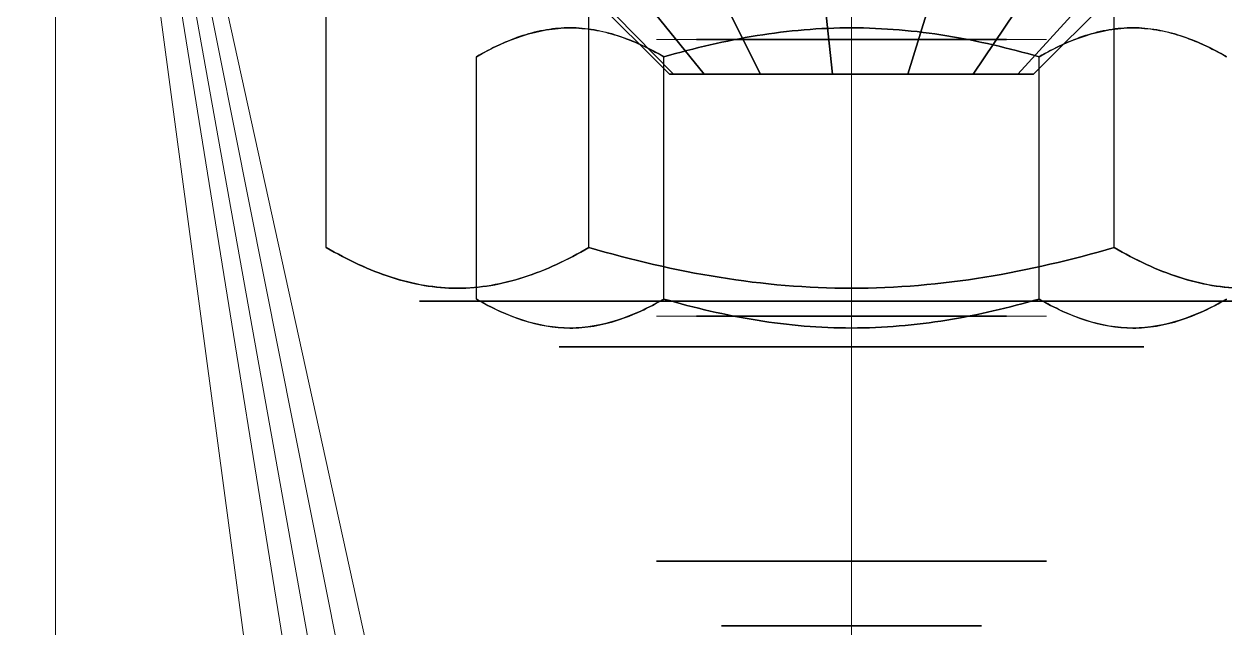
# Model space of a CAD drawing. Header units: millimetres. Extents: x -143 to 264, y -114 to 61.
# Drawn here: x 236.25 to 254.73, y -55.86 to -46.56 of the extents above; entities that cross this region are included whole.
import ezdxf
from ezdxf.lldxf.tags import DXFTag

# ---------------------------------------------------------------- set-up
doc = ezdxf.new("R2010")
doc.units = ezdxf.units.MM
for name, color, linetype, true_color in [('1', 7, 'Continuous', 0xffffff), ('3', 7, 'Continuous', 0xffffff), ('4', 7, 'Continuous', 0xffffff)]:
    doc.layers.add(name, color=color, linetype=linetype, true_color=true_color)
tags = doc.linetypes.add('DASHED', pattern=[25.72, 12.86, -12.86]).pattern_tags.tags
tags[6:7] = [DXFTag(74, 4), DXFTag(75, 0), DXFTag(340, '0'), DXFTag(46, 0.0), DXFTag(50, 0.0), DXFTag(44, 0.0), DXFTag(45, 0.0)]
tags[4:5] = [DXFTag(74, 4), DXFTag(75, 0), DXFTag(340, '0'), DXFTag(46, 0.0), DXFTag(50, 0.0), DXFTag(44, 0.0), DXFTag(45, 0.0)]
tags = doc.linetypes.add('PHANTOM', pattern=[50.5, 18, -6.5, 6.5, -6.5, 6.5, -6.5]).pattern_tags.tags
tags[14:15] = [DXFTag(74, 4), DXFTag(75, 0), DXFTag(340, '0'), DXFTag(46, 0.0), DXFTag(50, 0.0), DXFTag(44, 0.0), DXFTag(45, 0.0)]
tags[12:13] = [DXFTag(74, 4), DXFTag(75, 0), DXFTag(340, '0'), DXFTag(46, 0.0), DXFTag(50, 0.0), DXFTag(44, 0.0), DXFTag(45, 0.0)]
tags[10:11] = [DXFTag(74, 4), DXFTag(75, 0), DXFTag(340, '0'), DXFTag(46, 0.0), DXFTag(50, 0.0), DXFTag(44, 0.0), DXFTag(45, 0.0)]
tags[8:9] = [DXFTag(74, 4), DXFTag(75, 0), DXFTag(340, '0'), DXFTag(46, 0.0), DXFTag(50, 0.0), DXFTag(44, 0.0), DXFTag(45, 0.0)]
tags[6:7] = [DXFTag(74, 4), DXFTag(75, 0), DXFTag(340, '0'), DXFTag(46, 0.0), DXFTag(50, 0.0), DXFTag(44, 0.0), DXFTag(45, 0.0)]
tags[4:5] = [DXFTag(74, 4), DXFTag(75, 0), DXFTag(340, '0'), DXFTag(46, 0.0), DXFTag(50, 0.0), DXFTag(44, 0.0), DXFTag(45, 0.0)]

# ---------------------------------------------------------------- blocks, each defined once
blk = doc.blocks.new('UG_SURFACE_001')
at = {"layer": '1', "color": 60, "linetype": 'Continuous', "lineweight": 18}
for points in [[(127.261326, 14.486304), (126.227453, 14.377641), (97.000003, 79.999998), (137.75, 79.999998)], [(137.75, 79.999998), (128.250003, 14.165063), (127.261326, 14.486304)], [(129.022539, 13.469463), (128.250003, 14.165063), (137.75, 79.999998)], [(137.75, 79.999998), (137.75, 7.75), (129.445374, 12.51978), (129.022539, 13.469463)], [(137.75, 79.999998), (150.145903, 17.706338), (147.98522, 16.458869)], [(137.75, 7.75), (137.75, 79.999998), (146.518722, 14.44042), (145.999998, 12)], [(152.62717, 17.967131), (150.145903, 17.706338), (137.75, 79.999998), (161.500007, 79.999998)], [(147.98522, 16.458869), (146.518722, 14.44042), (137.75, 79.999998)], [(161.500007, 79.999998), (155.000001, 17.196152), (152.62717, 17.967131)], [(161.500007, 79.999998), (156.854108, 15.526712), (155.000001, 17.196152)], [(165.000007, 69.499999, 12), (82.000002, 69.499999, 12), (126.227453, 14.377641, 12), (127.261326, 14.486304, 12)], [(165.000007, 69.499999, 12), (127.261326, 14.486304, 12), (128.250003, 14.165063, 12), (147.98522, 16.458869, 12)], [(147.98522, 16.458869, 12), (150.145903, 17.706338, 12), (165.000007, 69.499999, 12)], [(165.000007, 69.499999, 12), (150.145903, 17.706338, 12), (152.62717, 17.967131, 12)], [(152.62717, 17.967131, 12), (155.000001, 17.196152, 12), (165.000007, 69.499999, 12)], [(155.000001, 17.196152, 12), (156.854108, 15.526712, 12), (165.000007, 69.499999, 12)]]:
    blk.add_3dface(points, dxfattribs=at)
blk = doc.blocks.new('stoika_4_BODY')
at = {"layer": '1', "color": 60, "linetype": 'Continuous', "lineweight": 18}
blk.add_blockref('UG_SURFACE_001', (0, 0), dxfattribs=at)
blk = doc.blocks.new('UG_SURFACE_005')
at = {"layer": '1', "color": 252, "linetype": 'Continuous', "lineweight": 18}
for points in [[(82.000002, 159.999996, 13), (82.000002, 90.499997, 13), (146.518722, 145.559579, 13), (145.999998, 148.000002, 13)], [(147.98522, 143.541127, 13), (146.518722, 145.559579, 13), (82.000002, 90.499997, 13)], [(165.000007, 90.499997, 13), (156.854108, 144.473284, 13), (155.000001, 142.803848, 13)], [(123.25, 79.999998), (123.25, 143.749997), (147.833467, 143.749997), (147.98522, 143.541127)], [(155.000001, 142.803848), (156.050801, 143.749997), (161.500007, 143.749997), (161.500007, 79.999998)], [(150.145903, 142.293662, 13), (147.98522, 143.541127, 13), (82.000002, 90.499997, 13), (165.000007, 90.499997, 13)], [(147.98522, 143.541127), (150.145903, 142.293662), (123.25, 79.999998)], [(155.000001, 142.803848, 13), (152.62717, 142.032862, 13), (165.000007, 90.499997, 13)], [(161.500007, 79.999998), (152.62717, 142.032862), (155.000001, 142.803848)], [(150.145903, 142.293662), (152.62717, 142.032862), (161.500007, 79.999998), (123.25, 79.999998)], [(165.000007, 90.499997, 13), (152.62717, 142.032862, 13), (150.145903, 142.293662, 13)]]:
    blk.add_3dface(points, dxfattribs=at)
blk = doc.blocks.new('stoika_5_MODEL')
at = {"layer": '1', "color": 252, "linetype": 'Continuous', "lineweight": 18}
blk.add_blockref('UG_SURFACE_005', (0, 0), dxfattribs=at)
blk = doc.blocks.new('UG_SURFACE_007')
at = {"layer": '1', "color": 60, "linetype": 'Continuous', "lineweight": 18}
for points in [[(27.249999, 79.999998, 9.5), (27.249999, 143.749997, 9.5), (17.050808, 143.749997, 9.5), (16.000001, 142.803848, 9.5)], [(16.000001, 142.803848), (17.050808, 143.749997), (27.249999, 143.749997), (27.249999, 79.999998)], [(68.000004, 143.749997, 9.5), (27.249999, 143.749997, 9.5), (27.249999, 79.999998, 9.5), (68.000004, 79.999998, 9.5)], [(27.249999, 143.749997), (68.000004, 143.749997), (68.000004, 79.999998), (27.249999, 79.999998)], [(8.985217, 143.541127), (11.145898, 142.293662), (0, 79.999998)], [(3.5, 79.999998, 9.5), (11.145898, 142.293662, 9.5), (8.985217, 143.541127, 9.5)], [(27.249999, 79.999998, 9.5), (16.000001, 142.803848, 9.5), (13.627171, 142.032862, 9.5)], [(13.627171, 142.032862), (16.000001, 142.803848), (27.249999, 79.999998)], [(27.249999, 79.999998), (0, 79.999998), (11.145898, 142.293662), (13.627171, 142.032862)], [(13.627171, 142.032862, 9.5), (11.145898, 142.293662, 9.5), (3.5, 79.999998, 9.5), (27.249999, 79.999998, 9.5)]]:
    blk.add_3dface(points, dxfattribs=at)
blk = doc.blocks.new('plohadka_pod_stoiku_4')
at = {"layer": '1', "color": 60, "linetype": 'Continuous', "lineweight": 18}
blk.add_blockref('UG_SURFACE_007', (0, 0), dxfattribs=at)
blk = doc.blocks.new('UG_SURFACE_008')
at = {"layer": '1', "color": 60, "linetype": 'Continuous', "lineweight": 18}
for points in [[(147.98522, 143.541127, 14.5), (147.833467, 143.749997, 14.5), (123.25, 143.749997, 14.5), (123.25, 79.999998, 14.5)], [(123.25, 79.999998), (123.25, 143.749997), (147.833467, 143.749997), (147.98522, 143.541127)], [(165.000007, 79.999998, 14.5), (165.000007, 143.749997, 14.5), (156.050801, 143.749997, 14.5), (155.000001, 142.803848, 14.5)], [(155.000001, 142.803848), (156.050801, 143.749997), (161.500007, 143.749997), (161.500007, 79.999998)], [(150.145903, 142.293662, 14.5), (147.98522, 143.541127, 14.5), (123.25, 79.999998, 14.5)], [(123.25, 79.999998), (147.98522, 143.541127), (150.145903, 142.293662)], [(155.000001, 142.803848, 14.5), (152.62717, 142.032862, 14.5), (165.000007, 79.999998, 14.5)], [(161.500007, 79.999998), (152.62717, 142.032862), (155.000001, 142.803848)], [(123.25, 79.999998, 14.5), (165.000007, 79.999998, 14.5), (152.62717, 142.032862, 14.5), (150.145903, 142.293662, 14.5)], [(150.145903, 142.293662), (152.62717, 142.032862), (161.500007, 79.999998), (123.25, 79.999998)]]:
    blk.add_3dface(points, dxfattribs=at)
blk = doc.blocks.new('plohadka_pod_stoiku_5')
at = {"layer": '1', "color": 60, "linetype": 'Continuous', "lineweight": 18}
blk.add_blockref('UG_SURFACE_008', (0, 0), dxfattribs=at)
blk = doc.blocks.new('UG_SURFACE_016')
at = {"layer": '1', "color": 30, "linetype": 'Continuous', "lineweight": 25}
for points in [[(-0.418114, 3.978088, 1.2), (-2, 3.464102, 1.2), (-1.236068, 3.804226, 38.800001)], [(-2, 3.464102, 1.2), (-0.418114, 3.978088, 1.2), (-0.29268, 2.784661), (-1.4, 2.424871)], [(-1.236068, 3.804226, 38.800001), (-0.408977, 3.891157, 38.800001), (-0.418114, 3.978088, 1.2)], [(-0.408977, 3.891157, 38.800001), (-1.236068, 3.804226, 38.800001), (-0.865248, 2.662958, 39.999999)], [(-0.865248, 2.662958, 39.999999), (0.29268, 2.784661, 39.999999), (0.418114, 3.978088, 38.800001), (-0.408977, 3.891157, 38.800001)], [(1.236068, 3.804226, 1.2), (-0.418114, 3.978088, 1.2), (0.418114, 3.978088, 38.800001)], [(-0.418114, 3.978088, 1.2), (-0.408977, 3.891157, 38.800001), (0.418114, 3.978088, 38.800001)], [(-0.418114, 3.978088, 1.2), (1.236068, 3.804226, 1.2), (0.865248, 2.662958), (-0.29268, 2.784661)], [(1.209057, 3.721095, 38.800001), (0.418114, 3.978088, 38.800001), (0.29268, 2.784661, 39.999999)], [(0.418114, 3.978088, 38.800001), (1.209057, 3.721095, 38.800001), (1.236068, 3.804226, 1.2)], [(-2, 3.464102, 1.2), (-1.956295, 3.388403, 38.800001), (-1.236068, 3.804226, 38.800001)], [(-0.865248, 2.662958, 39.999999), (-1.236068, 3.804226, 38.800001), (-1.956295, 3.388403, 38.800001)], [(0.29268, 2.784661, 39.999999), (1.4, 2.424871, 39.999999), (2, 3.464102, 38.800001), (1.209057, 3.721095, 38.800001)], [(1.236068, 3.804226, 1.2), (2.676522, 2.972579, 1.2), (1.873566, 2.080806), (0.865248, 2.662958)], [(1.236068, 3.804226, 1.2), (1.209057, 3.721095, 38.800001), (2, 3.464102, 38.800001)], [(2.676522, 2.972579, 1.2), (1.236068, 3.804226, 1.2), (2, 3.464102, 38.800001)], [(-2, 3.464102, 1.2), (-3.236068, 2.351141, 1.2), (-2.676522, 2.972579, 38.800001)], [(-3.236068, 2.351141, 1.2), (-2, 3.464102, 1.2), (-1.4, 2.424871), (-2.265248, 1.645799)], [(-2.676522, 2.972579, 38.800001), (-1.956295, 3.388403, 38.800001), (-2, 3.464102, 1.2)], [(-1.956295, 3.388403, 38.800001), (-2.676522, 2.972579, 38.800001), (-1.873566, 2.080806, 39.999999), (-0.865248, 2.662958, 39.999999)], [(2.618034, 2.907621, 38.800001), (2, 3.464102, 38.800001), (1.4, 2.424871, 39.999999)], [(2, 3.464102, 38.800001), (2.618034, 2.907621, 38.800001), (2.676522, 2.972579, 1.2)], [(-3.236068, 2.351141, 1.2), (-3.165352, 2.299763, 38.800001), (-2.676522, 2.972579, 38.800001)], [(-2.557927, 1.138863, 39.999999), (-1.873566, 2.080806, 39.999999), (-2.676522, 2.972579, 38.800001), (-3.165352, 2.299763, 38.800001)], [(2.676522, 2.972579, 1.2), (3.654182, 1.626947, 1.2), (2.557927, 1.138863), (1.873566, 2.080806)], [(2.676522, 2.972579, 1.2), (2.618034, 2.907621, 38.800001), (3.236068, 2.351141, 38.800001)], [(3.654182, 1.626947, 1.2), (2.676522, 2.972579, 1.2), (3.236068, 2.351141, 38.800001)], [(-1.4, 2.424871), (-0.29268, 2.784661), (0.865248, 2.662958), (0, 0)], [(1.4, 2.424871, 39.999999), (0.29268, 2.784661, 39.999999), (-0.865248, 2.662958, 39.999999), (0, 0, 39.999999)], [(1.4, 2.424871, 39.999999), (2.265248, 1.645799, 39.999999), (3.236068, 2.351141, 38.800001), (2.618034, 2.907621, 38.800001)], [(-0.865248, 2.662958, 39.999999), (-1.873566, 2.080806, 39.999999), (-2.557927, 1.138863, 39.999999), (0, 0, 39.999999)], [(0.865248, 2.662958), (1.873566, 2.080806), (2.557927, 1.138863), (0, 0)], [(0, 0), (-2.738813, 0.582153), (-2.265248, 1.645799), (-1.4, 2.424871)], [(0, 0, 39.999999), (2.738813, 0.582153, 39.999999), (2.265248, 1.645799, 39.999999), (1.4, 2.424871, 39.999999)], [(-3.236068, 2.351141, 1.2), (-3.91259, 0.831647, 1.2), (-3.654182, 1.626947, 38.800001)], [(-3.91259, 0.831647, 1.2), (-3.236068, 2.351141, 1.2), (-2.265248, 1.645799), (-2.738813, 0.582153)], [(-3.654182, 1.626947, 38.800001), (-3.165352, 2.299763, 38.800001), (-3.236068, 2.351141, 1.2)], [(-3.165352, 2.299763, 38.800001), (-3.654182, 1.626947, 38.800001), (-2.557927, 1.138863, 39.999999)], [(3.574329, 1.591394, 38.800001), (3.236068, 2.351141, 38.800001), (2.265248, 1.645799, 39.999999), (2.738813, 0.582153, 39.999999)], [(3.236068, 2.351141, 38.800001), (3.574329, 1.591394, 38.800001), (3.654182, 1.626947, 1.2)], [(-3.91259, 0.831647, 1.2), (-3.827091, 0.813473, 38.800001), (-3.654182, 1.626947, 38.800001)], [(-2.557927, 1.138863, 39.999999), (-3.654182, 1.626947, 38.800001), (-3.827091, 0.813473, 38.800001)], [(3.654182, 1.626947, 1.2), (4, 0, 1.2), (2.8, 0), (2.557927, 1.138863)], [(2.738813, 0.582153, 39.999999), (3.91259, 0.831647, 38.800001), (3.574329, 1.591394, 38.800001)], [(3.654182, 1.626947, 1.2), (3.574329, 1.591394, 38.800001), (3.91259, 0.831647, 38.800001)], [(4, 0, 1.2), (3.654182, 1.626947, 1.2), (3.91259, 0.831647, 38.800001)], [(-3.827091, 0.813473, 38.800001), (-4, 0, 38.800001), (-2.8, 0, 39.999999), (-2.557927, 1.138863, 39.999999)], [(-2.557927, 1.138863, 39.999999), (-2.8, 0, 39.999999), (-2.557927, -1.138863, 39.999999), (0, 0, 39.999999)], [(2.557927, 1.138863), (2.8, 0), (2.557927, -1.138863), (0, 0)], [(-3.91259, 0.831647, 1.2), (-4, 0, 1.2), (-4, 0, 38.800001)], [(-4, 0, 38.800001), (-3.827091, 0.813473, 38.800001), (-3.91259, 0.831647, 1.2)], [(-4, 0, 1.2), (-3.91259, 0.831647, 1.2), (-2.738813, 0.582153), (-2.8, 0)], [(4, 0, 38.800001), (3.91259, 0.831647, 38.800001), (2.738813, 0.582153, 39.999999), (2.8, 0, 39.999999)], [(3.91259, 0.831647, 38.800001), (4, 0, 38.800001), (4, 0, 1.2)], [(-2.738813, -0.582153), (-2.8, 0), (-2.738813, 0.582153), (0, 0)], [(2.738813, -0.582153, 39.999999), (2.8, 0, 39.999999), (2.738813, 0.582153, 39.999999), (0, 0, 39.999999)], [(-2.8, 0, 39.999999), (-4, 0, 38.800001), (-3.827091, -0.813473, 38.800001)], [(-3.91259, -0.831647, 1.2), (-3.827091, -0.813473, 38.800001), (-4, 0, 38.800001)], [(-4, 0, 38.800001), (-4, 0, 1.2), (-3.91259, -0.831647, 1.2)], [(-2.8, 0), (-2.738813, -0.582153), (-3.91259, -0.831647, 1.2), (-4, 0, 1.2)], [(-3.827091, -0.813473, 38.800001), (-3.654182, -1.626947, 38.800001), (-2.557927, -1.138863, 39.999999), (-2.8, 0, 39.999999)], [(-1.4, -2.424871), (-2.265248, -1.645799), (-2.738813, -0.582153), (0, 0)], [(-2.557927, -1.138863, 39.999999), (-1.873566, -2.080806, 39.999999), (-0.865248, -2.662958, 39.999999), (0, 0, 39.999999)], [(0.865248, -2.662958), (-0.29268, -2.784661), (-1.4, -2.424871), (0, 0)], [(-0.865248, -2.662958, 39.999999), (0.29268, -2.784661, 39.999999), (1.4, -2.424871, 39.999999), (0, 0, 39.999999)], [(1.4, -2.424871, 39.999999), (2.265248, -1.645799, 39.999999), (2.738813, -0.582153, 39.999999), (0, 0, 39.999999)], [(2.557927, -1.138863), (1.873566, -2.080806), (0.865248, -2.662958), (0, 0)], [(4, 0, 1.2), (3.654182, -1.626947, 1.2), (2.557927, -1.138863), (2.8, 0)], [(2.8, 0, 39.999999), (2.738813, -0.582153, 39.999999), (3.91259, -0.831647, 38.800001), (4, 0, 38.800001)], [(3.91259, -0.831647, 38.800001), (3.654182, -1.626947, 1.2), (4, 0, 1.2)], [(4, 0, 1.2), (4, 0, 38.800001), (3.91259, -0.831647, 38.800001)], [(-3.236068, -2.351141, 1.2), (-3.91259, -0.831647, 1.2), (-2.738813, -0.582153), (-2.265248, -1.645799)], [(3.574329, -1.591394, 38.800001), (3.91259, -0.831647, 38.800001), (2.738813, -0.582153, 39.999999), (2.265248, -1.645799, 39.999999)], [(-3.654182, -1.626947, 38.800001), (-3.827091, -0.813473, 38.800001), (-3.91259, -0.831647, 1.2)], [(-3.654182, -1.626947, 38.800001), (-3.91259, -0.831647, 1.2), (-3.236068, -2.351141, 1.2)], [(3.91259, -0.831647, 38.800001), (3.574329, -1.591394, 38.800001), (3.654182, -1.626947, 1.2)], [(-2.557927, -1.138863, 39.999999), (-3.654182, -1.626947, 38.800001), (-3.165352, -2.299763, 38.800001)], [(-3.165352, -2.299763, 38.800001), (-2.676522, -2.972579, 38.800001), (-1.873566, -2.080806, 39.999999), (-2.557927, -1.138863, 39.999999)], [(3.654182, -1.626947, 1.2), (2.676522, -2.972579, 1.2), (1.873566, -2.080806), (2.557927, -1.138863)], [(-3.236068, -2.351141, 1.2), (-3.165352, -2.299763, 38.800001), (-3.654182, -1.626947, 38.800001)], [(-2, -3.464102, 1.2), (-3.236068, -2.351141, 1.2), (-2.265248, -1.645799), (-1.4, -2.424871)], [(2.618034, -2.907621, 38.800001), (3.236068, -2.351141, 38.800001), (2.265248, -1.645799, 39.999999), (1.4, -2.424871, 39.999999)], [(2.265248, -1.645799, 39.999999), (3.236068, -2.351141, 38.800001), (3.574329, -1.591394, 38.800001)], [(3.236068, -2.351141, 38.800001), (2.676522, -2.972579, 1.2), (3.654182, -1.626947, 1.2)], [(3.654182, -1.626947, 1.2), (3.574329, -1.591394, 38.800001), (3.236068, -2.351141, 38.800001)], [(-1.873566, -2.080806, 39.999999), (-2.676522, -2.972579, 38.800001), (-1.956295, -3.388403, 38.800001)], [(-1.956295, -3.388403, 38.800001), (-1.236068, -3.804226, 38.800001), (-0.865248, -2.662958, 39.999999), (-1.873566, -2.080806, 39.999999)], [(2.676522, -2.972579, 1.2), (1.236068, -3.804226, 1.2), (0.865248, -2.662958), (1.873566, -2.080806)], [(-2.676522, -2.972579, 38.800001), (-3.165352, -2.299763, 38.800001), (-3.236068, -2.351141, 1.2)], [(-2.676522, -2.972579, 38.800001), (-3.236068, -2.351141, 1.2), (-2, -3.464102, 1.2)], [(3.236068, -2.351141, 38.800001), (2.618034, -2.907621, 38.800001), (2.676522, -2.972579, 1.2)], [(-0.418114, -3.978088, 1.2), (-2, -3.464102, 1.2), (-1.4, -2.424871), (-0.29268, -2.784661)], [(1.209057, -3.721095, 38.800001), (2, -3.464102, 38.800001), (1.4, -2.424871, 39.999999), (0.29268, -2.784661, 39.999999)], [(1.4, -2.424871, 39.999999), (2, -3.464102, 38.800001), (2.618034, -2.907621, 38.800001)], [(-0.865248, -2.662958, 39.999999), (-1.236068, -3.804226, 38.800001), (-0.408977, -3.891157, 38.800001)], [(-0.408977, -3.891157, 38.800001), (0.418114, -3.978088, 38.800001), (0.29268, -2.784661, 39.999999), (-0.865248, -2.662958, 39.999999)], [(1.236068, -3.804226, 1.2), (-0.418114, -3.978088, 1.2), (-0.29268, -2.784661), (0.865248, -2.662958)], [(0.29268, -2.784661, 39.999999), (0.418114, -3.978088, 38.800001), (1.209057, -3.721095, 38.800001)], [(2.676522, -2.972579, 1.2), (2.618034, -2.907621, 38.800001), (2, -3.464102, 38.800001)], [(-2, -3.464102, 1.2), (-1.956295, -3.388403, 38.800001), (-2.676522, -2.972579, 38.800001)], [(2, -3.464102, 38.800001), (1.236068, -3.804226, 1.2), (2.676522, -2.972579, 1.2)], [(-1.236068, -3.804226, 38.800001), (-1.956295, -3.388403, 38.800001), (-2, -3.464102, 1.2)], [(-1.236068, -3.804226, 38.800001), (-2, -3.464102, 1.2), (-0.418114, -3.978088, 1.2)], [(2, -3.464102, 38.800001), (1.209057, -3.721095, 38.800001), (1.236068, -3.804226, 1.2)], [(-0.418114, -3.978088, 1.2), (-0.408977, -3.891157, 38.800001), (-1.236068, -3.804226, 38.800001)], [(0.418114, -3.978088, 38.800001), (-0.418114, -3.978088, 1.2), (1.236068, -3.804226, 1.2)], [(1.236068, -3.804226, 1.2), (1.209057, -3.721095, 38.800001), (0.418114, -3.978088, 38.800001)], [(0.418114, -3.978088, 38.800001), (-0.408977, -3.891157, 38.800001), (-0.418114, -3.978088, 1.2)]]:
    blk.add_3dface(points, dxfattribs=at)
blk = doc.blocks.new('1080-08x040')
at = {"layer": '1', "color": 30, "linetype": 'Continuous', "lineweight": 25, "extrusion": (0, 0, -1)}
blk.add_circle((0, 0, -38.8), 4, dxfattribs=at)
at = {"layer": '1', "color": 30, "linetype": 'Continuous', "lineweight": 25}
for centre, radius in [((0, 0, 1.2), 4), ((0, 0, 40), 2.8)]:
    blk.add_circle(centre, radius, dxfattribs=at)
at = {"layer": '1', "color": 30, "linetype": 'Continuous', "lineweight": 25, "extrusion": (3.514360026948831e-15, 0, -1)}
blk.add_circle((0, 0), 2.8, dxfattribs=at)
at = {"layer": '1', "color": 30, "linetype": 'Continuous', "lineweight": 25}
blk.add_blockref('UG_SURFACE_016', (0, 0), dxfattribs=at)
blk = doc.blocks.new('1009-m10x050')
at = {"layer": '1', "color": 81, "linetype": 'Continuous', "lineweight": 25}
for p, q in [((-4.041452, 7, -5.172713), (-4.041452, 7)), ((4.041452, 7, -5.172713), (4.041452, 7)), ((-8.082904, 0, -5.172713), (-8.082904, 0)), ((-4.041452, -7, -5.172713), (-4.041452, -7)), ((4.041452, -7, -5.172713), (4.041452, -7))]:
    blk.add_line(p, q, dxfattribs=at)
at = {"layer": '1', "color": 81, "linetype": 'Continuous', "lineweight": 25, "extrusion": (0, 0, -1)}
blk.add_circle((0, 0, 6), 6.65, dxfattribs=at)
at = {"layer": '1', "color": 81, "linetype": 'Continuous', "lineweight": 25, "extrusion": (-0.8660254037844386, 0.5000000000000002, -3.513850592706474e-16)}
blk.add_open_spline([(-4.041451884327345, 7.000000000000061, -5.17271262344484), (-4.371397986633941, 6.428516587045716, -5.363207094429625), (-4.703749727943649, 5.852866485113319, -5.520209107642718), (-5.375384822217379, 4.689560377684902, -5.737707918480738), (-5.714719705987847, 4.101815118213971, -5.797487279550799), (-6.230115472258039, 3.209123465028108, -5.798143780404763), (-6.402722232758522, 2.910159786111397, -5.783530013921281), (-6.744156645277058, 2.318778036176866, -5.726544156044448), (-6.913729148021042, 2.025069845857672, -5.68422988678521), (-7.41942764757253, 1.149174351323152, -5.520835066895023), (-7.752546399280532, 0.5721957484109664, -5.363444539581594), (-8.08290376865478, -3.19e-14, -5.172712623444595)], degree=3, knots=[0, 0, 0, 0, 0.25, 0.25, 0.5, 0.5, 0.625, 0.625, 0.75, 0.75, 1, 1, 1, 1], dxfattribs=at)
at = {"layer": '1', "color": 81, "linetype": 'Continuous', "lineweight": 25, "extrusion": (-2.19767164158125e-16, 1, 1.660196750457797e-15)}
blk.add_open_spline([(4.041451884327373, 7.000000000000001, -5.172712623444344), (3.388093291731141, 7.000000000000002, -5.361321003100739), (2.726347117607258, 7.000000000000001, -5.518337805199303), (1.377635416613337, 7.000000000000002, -5.737383463751767), (0.6850215125372556, 7.000000000000002, -5.797848615877121), (-0.6822296259212984, 7.000000000000001, -5.798006034967564), (-1.360980921518803, 7.000000000000001, -5.739271167693115), (-2.710192333858556, 7.000000000000001, -5.521759063476932), (-3.383472700244768, 6.999999999999999, -5.362654852969996), (-4.041451884327389, 6.999999999999999, -5.172712623444361)], degree=3, knots=[0, 0, 0, 0, 0.2500000000000001, 0.2500000000000001, 0.5000000000000001, 0.5000000000000001, 0.75, 0.75, 1, 1, 1, 1], dxfattribs=at)
at = {"layer": '1', "color": 81, "linetype": 'Continuous', "lineweight": 25, "extrusion": (-0.8660254037844378, -0.5000000000000012, -3.513850592706461e-16)}
blk.add_open_spline([(8.082903768654806, -6.43e-14, -5.172712623444834), (7.752957666348208, 0.5714834129542815, -5.36320709442962), (7.4206059250385, 1.147133514886679, -5.520209107642714), (6.748970830764765, 2.310439622315096, -5.737707918480737), (6.409635946994297, 2.898184881786029, -5.797487279550797), (5.894240180724102, 3.790876534971894, -5.798143780404762), (5.721633420223618, 4.089840213888605, -5.783530013921282), (5.380199007705083, 4.681221963823139, -5.726544156044448), (5.210626504961097, 4.974930154142331, -5.684229886785212), (4.704928005409611, 5.850825648676852, -5.520835066895025), (4.371809253701604, 6.427804251589039, -5.363444539581597), (4.041451884327353, 7.000000000000037, -5.172712623444596)], degree=3, knots=[0, 0, 0, 0, 0.25, 0.25, 0.5, 0.5, 0.625, 0.625, 0.75, 0.75, 1, 1, 1, 1], dxfattribs=at)
at = {"layer": '1', "color": 81, "linetype": 'Continuous', "lineweight": 25, "extrusion": (-0.8660254037844386, -0.5000000000000004, -2.108310355623879e-15)}
blk.add_open_spline([(-8.082903768654797, 6.62e-14, -5.17271262344484), (-7.7529576663482, -0.5714834129542796, -5.363207094429625), (-7.420605925038492, -1.147133514886676, -5.520209107642718), (-6.748970830764759, -2.310439622315095, -5.737707918480741), (-6.409635946994291, -2.898184881786027, -5.797487279550801), (-5.894240180724097, -3.790876534971892, -5.798143780404764), (-5.721633420223615, -4.089840213888604, -5.783530013921284), (-5.38019900770508, -4.681221963823137, -5.726544156044452), (-5.210626504961095, -4.974930154142331, -5.68422988678521), (-4.704928005409609, -5.850825648676852, -5.520835066895027), (-4.371809253701604, -6.427804251589039, -5.363444539581599), (-4.041451884327353, -7.000000000000036, -5.172712623444597)], degree=3, knots=[0, 0, 0, 0, 0.2499999999999999, 0.2499999999999999, 0.4999999999999998, 0.4999999999999998, 0.6249999999999998, 0.6249999999999998, 0.7499999999999999, 0.7499999999999999, 1, 1, 1, 1], dxfattribs=at)
at = {"layer": '1', "color": 81, "linetype": 'Continuous', "lineweight": 25, "extrusion": (-0.8660254037844382, 0.5000000000000008, -1.405540237082579e-15)}
blk.add_open_spline([(4.041451884327344, -7.000000000000062, -5.17271262344484), (4.371397986633941, -6.428516587045716, -5.363207094429624), (4.703749727943648, -5.852866485113316, -5.520209107642715), (5.375384822217381, -4.689560377684903, -5.737707918480737), (5.714719705987853, -4.101815118213972, -5.797487279550799), (6.230115472258044, -3.209123465028107, -5.798143780404764), (6.402722232758528, -2.910159786111397, -5.78353001392128), (6.744156645277062, -2.318778036176864, -5.726544156044445), (6.913729148021047, -2.025069845857669, -5.684229886785206), (7.419427647572533, -1.14917435132315, -5.520835066895019), (7.752546399280539, -0.5721957484109638, -5.363444539581591), (8.08290376865479, 3.55e-14, -5.17271262344459)], degree=3, knots=[0, 0, 0, 0, 0.2500000000000001, 0.2500000000000001, 0.5000000000000002, 0.5000000000000002, 0.6250000000000001, 0.6250000000000001, 0.7500000000000001, 0.7500000000000001, 1, 1, 1, 1], dxfattribs=at)
at = {"layer": '1', "color": 81, "linetype": 'Continuous', "lineweight": 25, "extrusion": (-3.902017216374704e-30, 1, 1.420418644003512e-15)}
blk.add_open_spline([(-4.041451884327381, -7, -5.172712623444363), (-3.383472700244759, -7, -5.36265485297), (-2.710192333858548, -7.000000000000001, -5.521759063476932), (-1.360980921518795, -7, -5.739271167693113), (-0.6822296259212894, -6.999999999999999, -5.798006034967562), (0.6850215125372641, -6.999999999999999, -5.797848615877117), (1.377635416613345, -7, -5.737383463751765), (2.726347117607265, -7.000000000000002, -5.518337805199301), (3.388093291731148, -6.999999999999999, -5.361321003100737), (4.041451884327381, -7, -5.172712623444341)], degree=3, knots=[0, 0, 0, 0, 0.2500000000000001, 0.2500000000000001, 0.5000000000000001, 0.5000000000000001, 0.75, 0.75, 1, 1, 1, 1], dxfattribs=at)
at = {"layer": '4', "color": 51, "linetype": 'Continuous', "lineweight": 13}
for p, q in [((0, 6.65, -6), (0, 13.65, -6)), ((0, 6.65, -6), (0, 13.65, -1.958548)), ((0, 13.65, -1.958548), (0, 13.65, -6))]:
    blk.add_line(p, q, dxfattribs=at)
blk = doc.blocks.new('1039-m06')
at = {"layer": '1', "color": 110, "linetype": 'Continuous', "lineweight": 25}
for p, q in [((-2.886751, 5, 4.464743), (-2.886751, 5, 0.735257)), ((2.886751, 5, 4.464743), (2.886751, 5, 0.735257)), ((-5.773503, 0, 4.464743), (-5.773503, 0, 0.735257)), ((-2.886751, -5, 4.464743), (-2.886751, -5, 0.735257)), ((2.886751, -5, 4.464743), (2.886751, -5, 0.735257))]:
    blk.add_line(p, q, dxfattribs=at)
at = {"layer": '1', "color": 110, "linetype": 'Continuous', "lineweight": 25, "extrusion": (0, 0, -1)}
blk.add_circle((0, 0, -5.2), 4.500000000000004, dxfattribs=at)
at = {"layer": '1', "color": 110, "linetype": 'Continuous', "lineweight": 25}
for centre, radius in [((0, 0, 5.2), 3.199999999999995), ((0, 0, 4.730326), 2.3865)]:
    blk.add_circle(centre, radius, dxfattribs=at)
at = {"layer": '1', "color": 51, "linetype": 'DASHED', "lineweight": 13}
for centre in [(0, 0, 0.469674), (0, 0, 4.730326)]:
    blk.add_circle(centre, 3, dxfattribs=at)
at = {"layer": '1', "color": 110, "linetype": 'Continuous', "lineweight": 25, "extrusion": (6.814595678727245e-17, 0, -1)}
blk.add_circle((0, 0, -0.469674), 2.3865, dxfattribs=at)
at = {"layer": '1', "color": 110, "linetype": 'Continuous', "lineweight": 25, "extrusion": (0.8660254037844395, -0.4999999999999984, -1.033072141046963e-15)}
blk.add_open_spline([(-5.773502691896304, -7.3e-14, 4.464742878020693), (-5.302151296893804, 0.8164045643627275, 4.736877732808293), (-4.823738040146308, 1.645040632063888, 4.91069798894326), (-4.210170878072874, 2.707770130630928, 4.911479389823374), (-4.086880414895051, 2.921315476943617, 4.90104094352701), (-3.842998808858281, 3.343730809630801, 4.860336719852772), (-3.721875651820891, 3.553522271592707, 4.830112232997378), (-3.360662616945178, 4.179161600353594, 4.713401651569424), (-3.122720772761756, 4.591288963725921, 4.600979890111721), (-2.886751345948112, 5.000000000000059, 4.464742878020342)], degree=3, knots=[0, 0, 0, 0, 0.4999999999999997, 0.4999999999999997, 0.6249999999999998, 0.6249999999999998, 0.7499999999999999, 0.7499999999999999, 1, 1, 1, 1], dxfattribs=at)
at = {"layer": '1', "color": 110, "linetype": 'Continuous', "lineweight": 25, "extrusion": (-0.8660254037844395, 0.4999999999999983, 6.887147606979643e-16)}
blk.add_open_spline([(-5.773502691896304, -7.27e-14, 0.7352571219793056), (-5.302151296893804, 0.8164045643627276, 0.4631222671917009), (-4.823738040146308, 1.645040632063887, 0.2893020110567339), (-4.210170878072875, 2.707770130630929, 0.2885206101766174), (-4.086880414895051, 2.921315476943618, 0.2989590564729793), (-3.84299880885828, 3.343730809630802, 0.3396632801472197), (-3.721875651820891, 3.553522271592705, 0.3698877670026158), (-3.360662616945179, 4.179161600353594, 0.4865983484305719), (-3.122720772761756, 4.591288963725919, 0.5990201098882746), (-2.886751345948113, 5.000000000000058, 0.7352571219796561)], degree=3, knots=[0, 0, 0, 0, 0.5000000000000001, 0.5000000000000001, 0.6250000000000001, 0.6250000000000001, 0.7500000000000002, 0.7500000000000002, 1, 1, 1, 1], dxfattribs=at)
at = {"layer": '1', "color": 110, "linetype": 'Continuous', "lineweight": 25, "extrusion": (-1.230696119285479e-15, -1, -1.342404811944892e-15)}
blk.add_open_spline([(-2.886751345948148, 5.000000000000007, 4.464742878020004), (-2.41697280774838, 5.000000000000005, 4.600356260764578), (-1.935983310931328, 5.000000000000006, 4.714041015443899), (-0.9719783244351955, 5.000000000000005, 4.869451405988668), (-0.4871740007853919, 5.000000000000004, 4.911376521499492), (0.4890088035187925, 5.000000000000003, 4.911273112128378), (0.9836661679925259, 5.000000000000004, 4.868128431058882), (1.94738033092651, 5, 4.71162879244901), (2.420100454836548, 5.000000000000001, 4.59945338682042), (2.886751345948126, 5, 4.464742878019996)], degree=3, knots=[0, 0, 0, 0, 0.2500000000000001, 0.2500000000000001, 0.5000000000000001, 0.5000000000000001, 0.7500000000000001, 0.7500000000000001, 1, 1, 1, 1], dxfattribs=at)
at = {"layer": '1', "color": 110, "linetype": 'Continuous', "lineweight": 25, "extrusion": (1.230696119285476e-15, 1, 6.462013592803263e-16)}
blk.add_open_spline([(-2.886751345948147, 5.000000000000007, 0.7352571219799932), (-2.416972807748378, 5.000000000000005, 0.5996437392354197), (-1.935983310931329, 5.000000000000007, 0.4859589845560962), (-0.9719783244351959, 5.000000000000004, 0.330548594011325), (-0.4871740007853925, 5.000000000000004, 0.2886234785005004), (0.4890088035187922, 5.000000000000003, 0.288726887871614), (0.9836661679925257, 5.000000000000003, 0.3318715689411121), (1.94738033092651, 5, 0.4883712075509845), (2.420100454836548, 5.000000000000001, 0.6005466131795785), (2.886751345948126, 5, 0.7352571219800021)], degree=3, knots=[0, 0, 0, 0, 0.25, 0.25, 0.5, 0.5, 0.75, 0.75, 1, 1, 1, 1], dxfattribs=at)
at = {"layer": '1', "color": 110, "linetype": 'Continuous', "lineweight": 25, "extrusion": (0.8660254037844387, 0.4999999999999998, -6.542790226630702e-15)}
blk.add_open_spline([(2.886751345948077, 5.000000000000086, 4.464742878020692), (3.358102740950579, 4.183595435637285, 4.736877732808296), (3.836515997698077, 3.354959367936123, 4.910697988943264), (4.450083159771518, 2.292229869369082, 4.911479389823382), (4.573373622949338, 2.078684523056392, 4.901040943527022), (4.817255228986109, 1.656269190369207, 4.86033671985278), (4.938378386023499, 1.446477728407302, 4.830112232997387), (5.299591420899216, 0.8208383996464145, 4.713401651569434), (5.537533265082639, 0.4087110362740879, 4.60097989011173), (5.773502691896284, -5.11e-14, 4.464742878020351)], degree=3, knots=[0, 0, 0, 0, 0.5000000000000001, 0.5000000000000001, 0.6250000000000001, 0.6250000000000001, 0.7500000000000002, 0.7500000000000002, 1, 1, 1, 1], dxfattribs=at)
at = {"layer": '1', "color": 110, "linetype": 'Continuous', "lineweight": 25, "extrusion": (-0.8660254037844387, -0.4999999999999998, 1.377429521395915e-15)}
blk.add_open_spline([(2.886751345948077, 5.000000000000086, 0.735257121979307), (3.358102740950579, 4.183595435637286, 0.4631222671916999), (3.836515997698077, 3.354959367936124, 0.2893020110567295), (4.450083159771514, 2.292229869369082, 0.2885206101766105), (4.573373622949338, 2.078684523056393, 0.2989590564729726), (4.817255228986109, 1.656269190369208, 0.3396632801472124), (4.9383783860235, 1.446477728407304, 0.3698877670026081), (5.299591420899215, 0.8208383996464151, 0.4865983484305635), (5.537533265082637, 0.4087110362740884, 0.5990201098882666), (5.773502691896283, -5.05e-14, 0.7352571219796485)], degree=3, knots=[0, 0, 0, 0, 0.5000000000000003, 0.5000000000000003, 0.6250000000000002, 0.6250000000000002, 0.7500000000000001, 0.7500000000000001, 1, 1, 1, 1], dxfattribs=at)
at = {"layer": '1', "color": 110, "linetype": 'Continuous', "lineweight": 25, "extrusion": (0.8660254037844406, 0.499999999999997, -3.443573803489864e-16)}
blk.add_open_spline([(-2.886751345948095, -5.00000000000008, 4.46474287802069), (-3.358102740950594, -4.18359543563728, 4.736877732808294), (-3.83651599769809, -3.354959367936114, 4.910697988943261), (-4.450083159771523, -2.292229869369071, 4.911479389823379), (-4.573373622949346, -2.078684523056383, 4.901040943527019), (-4.817255228986116, -1.656269190369197, 4.860336719852778), (-4.938378386023505, -1.446477728407292, 4.830112232997384), (-5.299591420899219, -0.8208383996464031, 4.713401651569431), (-5.537533265082641, -0.4087110362740761, 4.600979890111733), (-5.773502691896283, 6.37e-14, 4.464742878020352)], degree=3, knots=[0, 0, 0, 0, 0.4999999999999998, 0.4999999999999998, 0.6249999999999998, 0.6249999999999998, 0.7499999999999999, 0.7499999999999999, 1, 1, 1, 1], dxfattribs=at)
at = {"layer": '1', "color": 110, "linetype": 'Continuous', "lineweight": 25, "extrusion": (-0.8660254037844404, -0.4999999999999971, 6.887147606979584e-16)}
blk.add_open_spline([(-2.886751345948095, -5.000000000000079, 0.735257121979309), (-3.358102740950595, -4.183595435637279, 0.463122267191702), (-3.836515997698089, -3.354959367936116, 0.2893020110567305), (-4.450083159771523, -2.292229869369072, 0.2885206101766109), (-4.573373622949345, -2.078684523056383, 0.2989590564729737), (-4.817255228986115, -1.656269190369197, 0.339663280147213), (-4.938378386023507, -1.446477728407292, 0.3698877670026084), (-5.299591420899218, -0.8208383996464026, 0.4865983484305633), (-5.53753326508264, -0.4087110362740759, 0.5990201098882662), (-5.773502691896283, 6.35e-14, 0.7352571219796473)], degree=3, knots=[0, 0, 0, 0, 0.4999999999999999, 0.4999999999999999, 0.625, 0.625, 0.75, 0.75, 1, 1, 1, 1], dxfattribs=at)
at = {"layer": '1', "color": 110, "linetype": 'Continuous', "lineweight": 25, "extrusion": (-0.8660254037844377, 0.5000000000000016, -3.099216423140771e-15)}
blk.add_open_spline([(5.773502691896304, 8.6e-14, 0.7352571219793067), (5.302151296893799, -0.8164045643627167, 0.4631222671916977), (4.823738040146298, -1.645040632063881, 0.2893020110567258), (4.210170878072857, -2.707770130630926, 0.2885206101766074), (4.086880414895031, -2.921315476943615, 0.2989590564729705), (3.842998808858258, -3.343730809630802, 0.3396632801472111), (3.721875651820867, -3.553522271592709, 0.3698877670026068), (3.360662616945148, -4.179161600353598, 0.4865983484305635), (3.122720772761722, -4.591288963725925, 0.5990201098882671), (2.886751345948077, -5.000000000000065, 0.73525712197965)], degree=3, knots=[0, 0, 0, 0, 0.5, 0.5, 0.6250000000000001, 0.6250000000000001, 0.7500000000000001, 0.7500000000000001, 1, 1, 1, 1], dxfattribs=at)
at = {"layer": '1', "color": 110, "linetype": 'Continuous', "lineweight": 25, "extrusion": (0.8660254037844377, -0.5000000000000016, 2.410501662442866e-15)}
blk.add_open_spline([(5.773502691896304, 8.6e-14, 4.464742878020694), (5.3021512968938, -0.8164045643627175, 4.736877732808299), (4.823738040146297, -1.645040632063881, 4.910697988943268), (4.210170878072854, -2.707770130630925, 4.911479389823384), (4.086880414895032, -2.921315476943616, 4.901040943527024), (3.842998808858258, -3.343730809630802, 4.860336719852784), (3.721875651820867, -3.553522271592708, 4.830112232997387), (3.360662616945147, -4.179161600353597, 4.713401651569431), (3.122720772761723, -4.591288963725924, 4.60097989011173), (2.886751345948076, -5.000000000000065, 4.464742878020349)], degree=3, knots=[0, 0, 0, 0, 0.4999999999999999, 0.4999999999999999, 0.6249999999999998, 0.6249999999999998, 0.7499999999999998, 0.7499999999999998, 1, 1, 1, 1], dxfattribs=at)
at = {"layer": '1', "color": 110, "linetype": 'Continuous', "lineweight": 25, "extrusion": (3.692088357856448e-15, 1, -2.038608264609441e-15)}
blk.add_open_spline([(2.886751345948106, -5.000000000000014, 0.7352571219800031), (2.42010045483653, -5.000000000000012, 0.6005466131795798), (1.947380330926494, -5.00000000000001, 0.4883712075509864), (0.9836661679925114, -5.000000000000007, 0.3318715689411135), (0.4890088035187785, -5.000000000000004, 0.2887268878716148), (-0.487174000785403, -5.000000000000003, 0.2886234785004998), (-0.9719783244352036, -4.999999999999999, 0.3305485940113231), (-1.935983310931333, -4.999999999999997, 0.4859589845560922), (-2.416972807748384, -4.999999999999993, 0.5996437392354148), (-2.886751345948152, -4.999999999999993, 0.7352571219799872)], degree=3, knots=[0, 0, 0, 0, 0.25, 0.25, 0.5, 0.5, 0.75, 0.75, 1, 1, 1, 1], dxfattribs=at)
at = {"layer": '1', "color": 110, "linetype": 'Continuous', "lineweight": 25, "extrusion": (-3.692088357856439e-15, -1, 1.938604077841031e-15)}
blk.add_open_spline([(2.886751345948106, -5.000000000000014, 4.464742878019996), (2.420100454836529, -5.000000000000012, 4.599453386820418), (1.947380330926492, -5.000000000000009, 4.711628792449009), (0.9836661679925123, -5.000000000000009, 4.86812843105888), (0.4890088035187801, -5.000000000000005, 4.911273112128376), (-0.4871740007854006, -5.000000000000001, 4.911376521499492), (-0.9719783244352014, -5, 4.86945140598867), (-1.93598331093133, -4.999999999999996, 4.714041015443903), (-2.416972807748382, -4.999999999999994, 4.600356260764585), (-2.886751345948149, -4.999999999999993, 4.464742878020012)], degree=3, knots=[0, 0, 0, 0, 0.2499999999999999, 0.2499999999999999, 0.4999999999999999, 0.4999999999999999, 0.7499999999999999, 0.7499999999999999, 1, 1, 1, 1], dxfattribs=at)
at = {"layer": '3', "color": 51, "linetype": 'Continuous', "lineweight": 13}
for p, q in [((0, 15, 2.6), (0, 15, 10.4)), ((0, 15, 2.6), (0, 15, -5.2)), ((0, 9.003332, 2.6), (0, 4.5)), ((0, 9.003332, 2.6), (0, 4.5, 5.2)), ((0, 4.5, 5.2), (0, 3.85, 5.575278)), ((0, 3.2, 5.2), (0, 3.85, 5.575278)), ((0, 3.2), (0, 2.14785, 0.607459)), ((0, 3.2, 5.2), (0, 2.14785, 4.592541)), ((0, 2.14785, 4.592541), (0, 2.14785, 10.4)), ((0, 2.14785, 0.607459), (0, 2.14785, -5.2))]:
    blk.add_line(p, q, dxfattribs=at)
at = {"layer": '3', "color": 51, "linetype": 'PHANTOM', "lineweight": 13}
for p, q in [((0, 15, 2.6), (0, 0, 2.6)), ((0, 4.5, 5.2), (0, 15, 5.2)), ((0, 4.5, 5.2), (0, 3.2, 5.2))]:
    blk.add_line(p, q, dxfattribs=at)
blk = doc.blocks.new('3047-02_d8x33')
at = {"layer": '1', "color": 21, "linetype": 'Continuous', "lineweight": 25, "extrusion": (0, 0, -1)}
blk.add_circle((0, 0, -45), 3, dxfattribs=at)
at = {"layer": '1', "color": 51, "linetype": 'DASHED', "lineweight": 13, "extrusion": (0, 0, -1)}
blk.add_circle((0, 0, -45), 2.3865, dxfattribs=at)
at = {"layer": '1', "color": 21, "linetype": 'Continuous', "lineweight": 25}
blk.add_circle((0, 0, 46), 2, dxfattribs=at)

msp = doc.modelspace()

# ---------------------------------------------------------------- block references
at = {"layer": '1', "color": 172, "linetype": 'Continuous', "lineweight": 18}
msp.add_blockref('stoika_4_BODY', (98.980148, -114.332485, -77.108293), dxfattribs=at)
at = {"layer": '1', "color": 132, "linetype": 'Continuous', "lineweight": 18, "extrusion": (0, 0, -1), "rotation": 180}
msp.add_blockref('stoika_5_MODEL', (-98.980148, 45.667515, 241.108293), dxfattribs=at)
at = {"layer": '1', "color": 172, "linetype": 'Continuous', "lineweight": 18, "rotation": 180}
msp.add_blockref('plohadka_pod_stoiku_4', (263.980148, 45.667515, -86.608293), dxfattribs=at)
at = {"layer": '1', "color": 172, "linetype": 'Continuous', "lineweight": 18, "extrusion": (0, 0, -1), "rotation": 180}
msp.add_blockref('plohadka_pod_stoiku_5', (-98.980148, 45.667515, 226.608293), dxfattribs=at)
at = {"layer": '1', "color": 172, "linetype": 'Continuous', "lineweight": 18, "extrusion": (0, 1, 0), "rotation": 180}
for name, p in [('1009-m10x050', (-248.980148, 18.891707, -44.832485)), ('1009-m10x050', (-248.980148, -29.108293, -44.832485)), ('1080-08x040', (-248.980148, -4.108293, -47.332485))]:
    msp.add_blockref(name, p, dxfattribs=at)
at = {"layer": '1', "color": 172, "linetype": 'Continuous', "lineweight": 18, "extrusion": (0, -1, 0)}
for name, p in [('3047-02_d8x33', (248.980148, -294.108293, 9.832485)), ('3047-02_d8x33', (248.980148, -344.108293, 9.832485)), ('1039-m06', (248.980148, -294.108293, 46.332485)), ('1039-m06', (248.980148, -344.108293, 46.332485))]:
    msp.add_blockref(name, p, dxfattribs=at)

doc.saveas('drawing.dxf')
